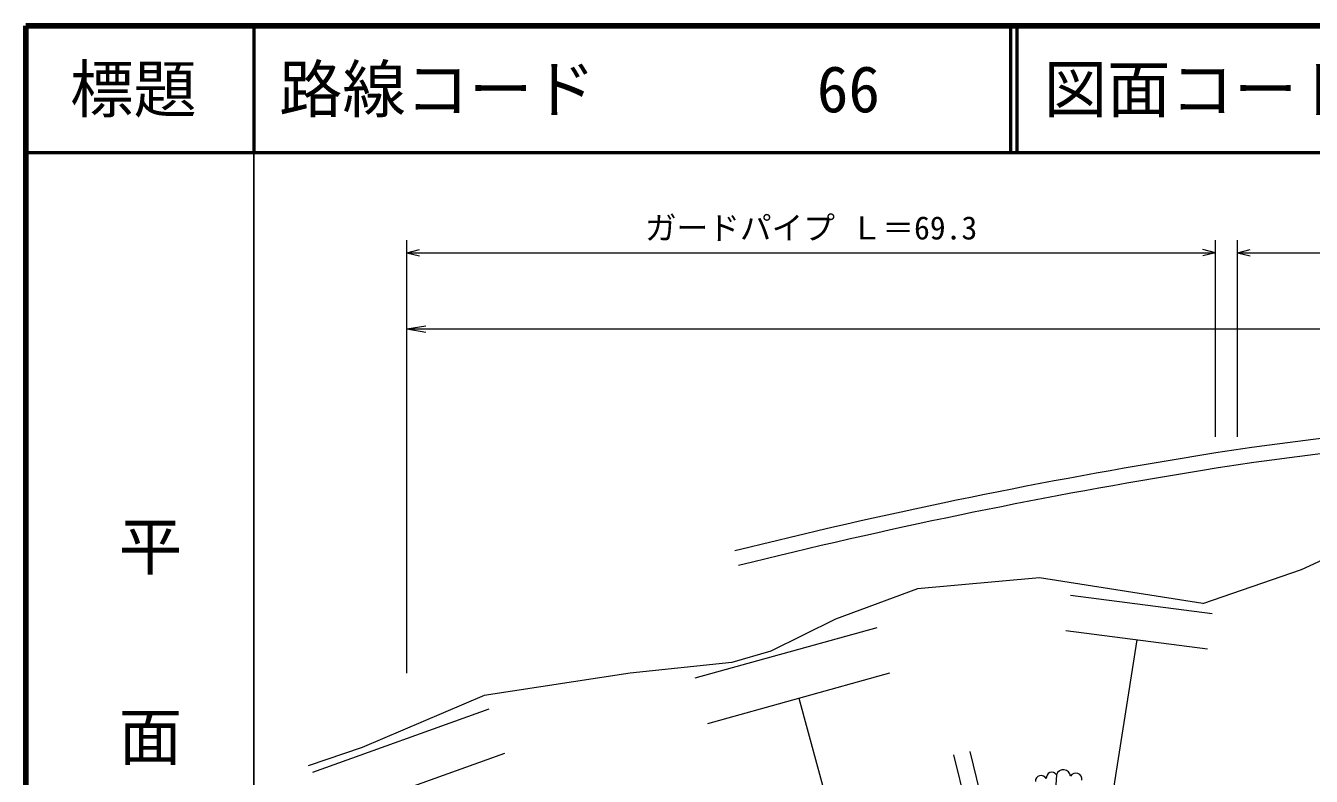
# Model space of a CAD drawing. Units: millimetres, scale not verified. Extents: x 40000 to 680000, y 20000 to 380000.
# Drawn here: x 40000 to 141498, y 320790 to 380000 of the extents above; entities that cross this region are included whole.
import ezdxf
from ezdxf.enums import TextEntityAlignment as Align

# ---------------------------------------------------------------- set-up
doc = ezdxf.new("R2010")
doc.units = ezdxf.units.MM
doc.header["$LTSCALE"] = 1000
for name, color, linetype, lineweight in [('M-BGD', 7, 'Continuous', 13), ('M-STR-HTXT', 7, 'Continuous', 13), ('M-TTL', 2, 'Continuous', 140), ('M-TTL-BAND', 7, 'Continuous', 25), ('M-TTL-LINE', 7, 'Continuous', 50), ('M-TTL-TXT', 7, 'Continuous', 13)]:
    doc.layers.add(name, color=color, linetype=linetype, lineweight=lineweight)
doc.styles.add('@ＭＳ ゴシック', font='')
doc.styles.add('ＭＳ ゴシック', font='')
doc.styles.get('@ＭＳ ゴシック').set_extended_font_data('@MS Gothic')
doc.styles.get('ＭＳ ゴシック').set_extended_font_data('MS Gothic')

msp = doc.modelspace()

# ---------------------------------------------------------------- linework, layer by layer
at = {"layer": 'M-BGD'}
for p, q in [((140718, 337109), (145498, 339283)), ((132928, 334431), (140718, 337109)), ((120046, 336435), (110420, 335573)), ((132928, 334431), (120046, 336435)), ((110420, 335573), (103935, 333179)), ((122476, 335079), (133676, 333636)), ((103935, 333179), (98830, 330657)), ((92850, 328545), (107225, 332538)), ((122115, 332279), (133315, 330836)), ((127715, 331557), (125884, 319845)), ((98830, 330657), (95744, 329757)), ((87732, 328934), (76192, 327157)), ((95744, 329757), (87732, 328934)), ((93848, 324951), (108224, 328944)), ((76192, 327157), (66571, 323047)), ((101036, 326947), (104837, 313075)), ((62656, 321114), (76587, 326106)), ((66571, 323047), (62302, 321615)), ((63904, 317631), (77835, 322623)), ((114474, 317615), (113289, 322473)), ((115745, 317890), (114560, 322748)), ((121380, 320911), (121341, 320126))]:
    msp.add_line(p, q, dxfattribs=at)
for centre, radius, start, end in [((172823, 95348), 253938, 89.12628, 99.44758), ((172823, 95348), 252739, 89.12528, 99.44748), ((203636, -93321), 445107, 99.37368, 103.99428), ((203636, -93322), 443908, 99.37348, 103.99428), ((120171, 320389), 459, 28.18938, 182.29668), ((121015, 320661), 443, 34.35878, 187.12938), ((121925, 320732), 573, 5.82408, 161.80038), ((122912, 320554), 478, 350.85338, 150.41688)]:
    msp.add_arc(centre, radius, start, end, dxfattribs=at)
at = {"layer": 'M-STR-HTXT'}
for p, q in [((70081, 328934), (70081, 363087)), ((133932, 347570), (133932, 363087)), ((135678, 347570), (135678, 363087)), ((70081, 362087), (71081, 362337)), ((70081, 362087), (133932, 362087)), ((70081, 362087), (71081, 361837)), ((133932, 362087), (132932, 362337)), ((133932, 362087), (132932, 361837)), ((135678, 362087), (136678, 362337)), ((135678, 362087), (268998, 362087)), ((135678, 362087), (136678, 361837)), ((70081, 356087), (71581, 356337)), ((70081, 356087), (432748, 356087)), ((70081, 356087), (71581, 355837))]:
    msp.add_line(p, q, dxfattribs=at)
at = {"layer": 'M-TTL'}
for p, q in [((40000, 380000), (40000, 20000)), ((680000, 380000), (40000, 380000))]:
    msp.add_line(p, q, dxfattribs=at)
at = {"layer": 'M-TTL-BAND'}
msp.add_line((58000, 370000), (58000, 20000), dxfattribs=at)
at = {"layer": 'M-TTL-LINE'}
for p, q in [((58000, 380000), (58000, 370000)), ((117750, 380000), (117750, 370000)), ((118250, 380000), (118250, 370000)), ((40000, 370000), (680000, 370000))]:
    msp.add_line(p, q, dxfattribs=at)

# ---------------------------------------------------------------- texts
at = {"layer": 'M-STR-HTXT', "style": 'ＭＳ ゴシック'}
msp.add_text('ガードパイプ Ｌ＝69.3', height=1833, dxfattribs=at).set_placement((102006, 362587), align=Align.BOTTOM_CENTER)
at = {"layer": 'M-TTL-BAND', "style": '@ＭＳ ゴシック'}
msp.add_text('平\u3000\u3000面\u3000\u3000図', height=3666, rotation=270, dxfattribs=at).set_placement((49777, 306475), align=Align.MIDDLE_RIGHT)
at = {"layer": 'M-TTL-TXT', "style": 'ＭＳ ゴシック'}
msp.add_text('標題', height=3666, dxfattribs=at).set_placement((48500, 375000), align=Align.MIDDLE_CENTER)
for s, p in [('路線コード       66', (60000, 375000)), ('図面コード      9-0', (120380, 375000))]:
    msp.add_text(s, height=3666, dxfattribs=at).set_placement(p, align=Align.MIDDLE_LEFT)

doc.saveas('drawing.dxf')
